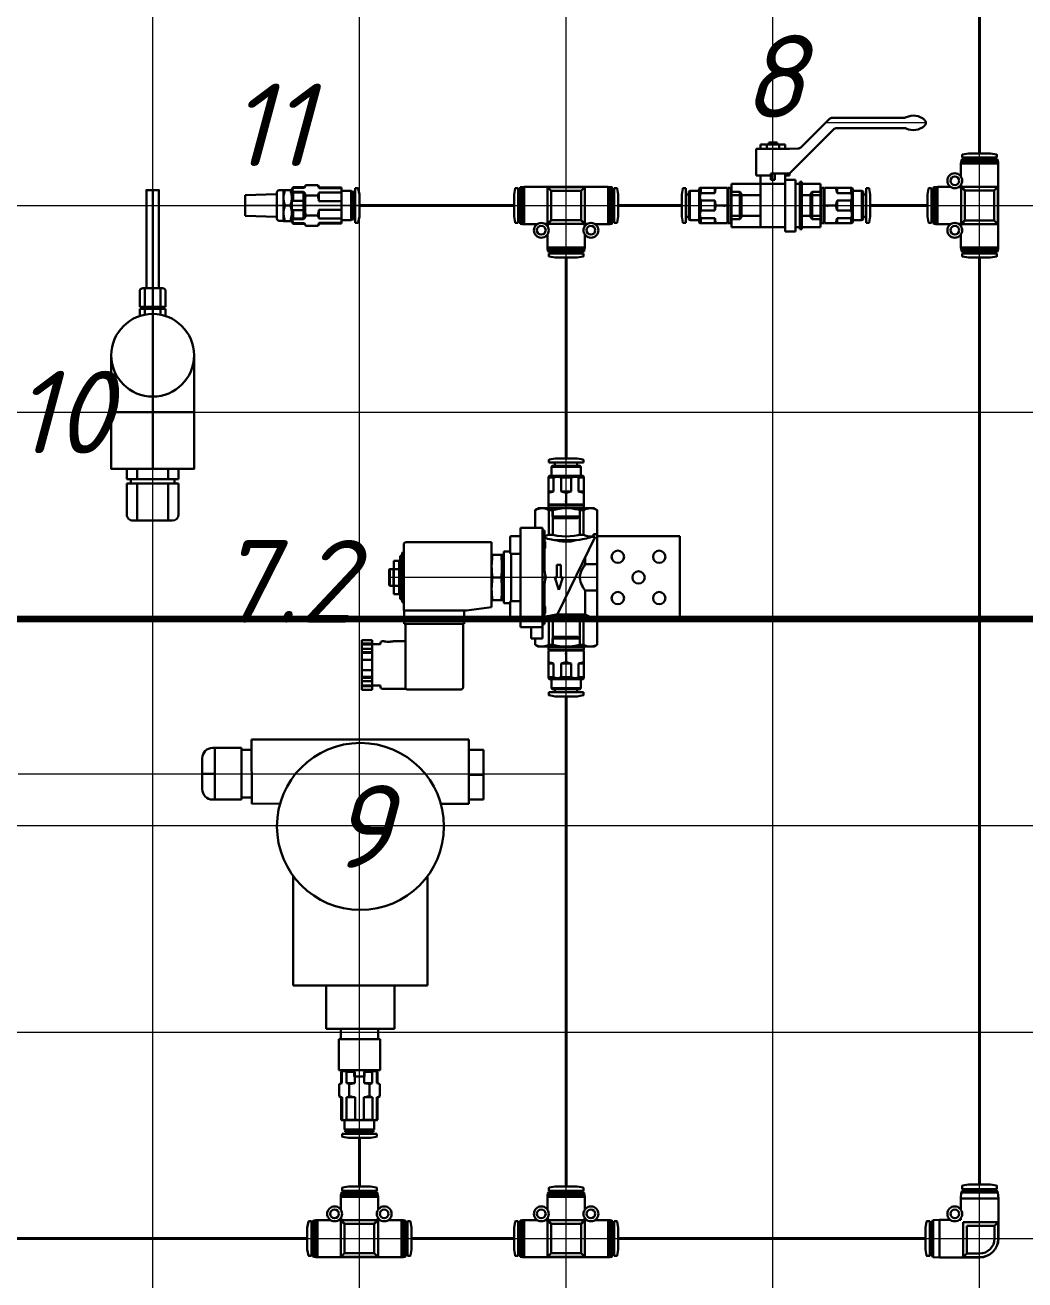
# Model space of a CAD drawing. Header units: millimetres. Extents: x 0 to 53000, y -591 to 24400.
# Drawn here: x 6938 to 7422, y 4380 to 4987 of the extents above; entities that cross this region are included whole.
import ezdxf
from ezdxf.enums import TextEntityAlignment as Align

# ---------------------------------------------------------------- set-up
doc = ezdxf.new("R2010")
doc.units = ezdxf.units.MM
doc.layers.add('Осевая', color=10, linetype='Continuous', lineweight=100, transparency=0.4)
doc.layers.add('Сетка', color=9, linetype='Continuous', lineweight=20, transparency=0.3)
doc.layers.add('Основная', color=7, linetype='Continuous', lineweight=30)
doc.layers.add('Трубка', color=5, linetype='Continuous', lineweight=40)
doc.layers.add('Привязки', color=2, linetype='Continuous', lineweight=0, plot=False, transparency=0.8)
doc.styles.add('текст', font='isocpeui.ttf')

# ---------------------------------------------------------------- blocks, each defined once
blk = doc.blocks.new('*U350')
at = {"layer": 'Сетка'}
blk.add_line((0, -1000), (0, 500), dxfattribs=at)
blk = doc.blocks.new('*U351')
at = {"layer": 'Сетка', "color": 0, "linetype": 'ByBlock', "lineweight": -2, "transparency": 16777216}
for p in [(1000, 0), (1100, 0), (1200, 0), (1300, 0), (1400, 0)]:
    blk.add_blockref('*U350', p, dxfattribs=at)
blk = doc.blocks.new('*U352')
at = {"layer": 'Сетка'}
blk.add_line((-800, 0), (700, 0), dxfattribs=at)
blk = doc.blocks.new('*U353')
at = {"layer": 'Сетка', "color": 0, "linetype": 'ByBlock', "lineweight": -2, "transparency": 16777216}
for p in [(0, 1000), (0, 900), (0, 800), (0, 700), (0, 600), (0, 500)]:
    blk.add_blockref('*U352', p, dxfattribs=at)
blk = doc.blocks.new('Соединение Т-образное 10')
at = {"layer": 'Основная'}
for p, q in [((-8.4, 24.49), (-8.4, 23.2)), ((-5.3, 25.2), (-8.23, 24.68)), ((-5.3, 25.2), (5.3, 25.2)), ((8.23, 24.68), (5.3, 25.2)), ((8.4, 23.2), (8.4, 24.49)), ((-8.95, 21.3), (-9, 20.3)), ((-9, 20.3), (-9, 13.99)), ((-9, 20.3), (9, 20.3)), ((-8.95, 21.3), (8.95, 21.3)), ((-8.66, 22.3), (-8.8, 22.16)), ((-8.8, 22.16), (-8.8, 21.8)), ((-8.8, 22.16), (8.8, 22.16)), ((-8.8, 21.8), (-8.7, 21.7)), ((-8.8, 21.8), (8.8, 21.8)), ((-8.7, 21.7), (-8.8, 21.6)), ((-8.8, 21.6), (-8.8, 21.3)), ((-8.8, 21.6), (8.8, 21.6)), ((-8.7, 21.7), (8.7, 21.7)), ((-8.66, 22.3), (8.66, 22.3)), ((-8.4, 23.2), (8.4, 23.2)), ((-5.7, 22.82), (-5.7, 22.3)), ((5.7, 22.3), (5.7, 22.82)), ((8.8, 22.16), (8.66, 22.3)), ((8.7, 21.7), (8.8, 21.8)), ((8.8, 21.6), (8.7, 21.7)), ((8.8, 21.8), (8.8, 22.16)), ((8.8, 21.3), (8.8, 21.6)), ((9, 20.3), (8.95, 21.3)), ((9, 13.99), (9, 20.3)), ((-9, 13.99), (-9, 13.99)), ((9, 13.99), (9, 13.99)), ((-24.68, 8.23), (-25.2, 5.3)), ((-23.2, 8.4), (-24.49, 8.4)), ((-23.2, 8.4), (-23.2, -8.4)), ((-22.16, 8.8), (-22.3, 8.66)), ((-22.3, 8.66), (-22.3, -8.66)), ((-21.8, 8.8), (-22.16, 8.8)), ((-22.16, 8.8), (-22.16, -8.8)), ((-21.7, 8.7), (-21.8, 8.8)), ((-21.8, 8.8), (-21.8, -8.8)), ((-21.6, 8.8), (-21.7, 8.7)), ((-21.7, 8.7), (-21.7, -8.7)), ((-21.3, 8.8), (-21.6, 8.8)), ((-21.6, 8.8), (-21.6, -8.8)), ((-20.3, 9), (-21.3, 8.95)), ((-21.3, 8.95), (-21.3, -8.95)), ((-13.99, 9), (-20.3, 9)), ((-20.3, 9), (-20.3, -9)), ((-10.24, 8.86), (-9, 8.86)), ((-9, 8.86), (-7.2, 7.03)), ((-9, 8.86), (-9, -8.86)), ((-8.86, 10.24), (-8.86, 8.9)), ((-8.86, 8.9), (-7.03, 7.1)), ((-8.86, 8.9), (8.86, 8.9)), ((-7.2, 7.03), (-7.03, 7.03)), ((-7.2, 7.03), (-7.2, -7.03)), ((-7.03, 7.1), (-7.03, 7.03)), ((-7.03, 7.1), (7.03, 7.1)), ((7.03, 7.1), (8.86, 8.9)), ((7.03, 7.03), (7.03, 7.1)), ((7.03, 7.03), (7.2, 7.03)), ((7.2, 7.03), (9, 8.86)), ((7.2, 7.03), (7.2, -7.03)), ((8.86, 8.9), (8.86, 10.24)), ((9, 8.86), (10.24, 8.86)), ((9, 8.86), (9, -8.86)), ((13.99, 9), (13.99, 9)), ((20.3, 9), (13.99, 9)), ((21.3, 8.95), (20.3, 9)), ((20.3, 9), (20.3, -9)), ((21.3, 8.95), (21.3, -8.95)), ((21.6, 8.8), (21.3, 8.8)), ((21.7, 8.7), (21.6, 8.8)), ((21.6, 8.8), (21.6, -8.8)), ((21.8, 8.8), (21.7, 8.7)), ((21.7, 8.7), (21.7, -8.7)), ((22.16, 8.8), (21.8, 8.8)), ((21.8, 8.8), (21.8, -8.8)), ((22.3, 8.66), (22.16, 8.8)), ((22.16, 8.8), (22.16, -8.8)), ((22.3, 8.66), (22.3, -8.66)), ((24.49, 8.4), (23.2, 8.4)), ((23.2, 8.4), (23.2, -8.4)), ((25.2, 5.3), (24.68, 8.23)), ((-25.2, 5.3), (-25.2, -5.3)), ((-22.3, 5.7), (-22.82, 5.7)), ((22.82, 5.7), (22.3, 5.7)), ((25.2, 5.3), (25.2, -5.3)), ((-25.2, -5.3), (-24.68, -8.23)), ((-22.82, -5.7), (-22.3, -5.7)), ((22.3, -5.7), (22.82, -5.7)), ((24.68, -8.23), (25.2, -5.3)), ((-24.49, -8.4), (-23.2, -8.4)), ((-22.3, -8.66), (-22.16, -8.8)), ((-22.16, -8.8), (-21.8, -8.8)), ((-21.8, -8.8), (-21.7, -8.7)), ((-21.7, -8.7), (-21.6, -8.8)), ((-21.6, -8.8), (-21.3, -8.8)), ((-21.3, -8.95), (-20.3, -9)), ((-20.3, -9), (20.3, -9)), ((-7.2, -7.03), (-9, -8.86)), ((9, -8.86), (-9, -8.86)), ((7.2, -7.03), (-7.2, -7.03)), ((9, -8.86), (7.2, -7.03)), ((20.3, -9), (21.3, -8.95)), ((21.3, -8.8), (21.6, -8.8)), ((21.6, -8.8), (21.7, -8.7)), ((21.7, -8.7), (21.8, -8.8)), ((21.8, -8.8), (22.16, -8.8)), ((22.16, -8.8), (22.3, -8.66)), ((23.2, -8.4), (24.49, -8.4))]:
    blk.add_line(p, q, dxfattribs=at)
for centre, radius in [((-12, 12), 3.6), ((-12, 12), 2.1), ((12, 12), 3.6), ((12, 12), 2.1)]:
    blk.add_circle(centre, radius, dxfattribs=at)
for centre, radius, start, end in [((-8.2, 24.49), 0.2, 100, 180), ((8.2, 24.49), 0.2, 360, 80), ((-6.07, 22.82), 0.375, 360, 90), ((6.07, 22.82), 0.375, 90, 180), ((-24.49, 8.2), 0.2, 90, 170), ((-22.82, 6.07), 0.375, 180, 270), ((22.82, 6.07), 0.375, 270, 0), ((24.49, 8.2), 0.2, 10, 90), ((-22.82, -6.07), 0.375, 90, 180), ((22.82, -6.07), 0.375, 360, 90), ((-24.49, -8.2), 0.2, 190, 270), ((24.49, -8.2), 0.2, 270, 350)]:
    blk.add_arc(centre, radius, start, end, dxfattribs=at)
at = {"layer": 'Основная', "style": 'текст'}
blk.add_attdef('№', text='', height=40, dxfattribs=at).set_placement((0, -33), align=Align.MIDDLE_CENTER)
blk = doc.blocks.new('Шаровый кран')
at = {"layer": 'Основная'}
for p, q in [((8, 15.5), (29.41, 36.91)), ((13.54, 28.12), (27.34, 41.91)), ((63.64, 42.5), (28.76, 42.5)), ((30.83, 37.5), (63.64, 37.5)), ((-2, 29.5), (-2, 30.5)), ((-2, 30.5), (2, 30.5)), ((2, 30.5), (2, 29.5)), ((-8, 14.5), (-8, 27.5)), ((-8, 27.5), (8, 27.5)), ((-6, 27.5), (-6, 29.5)), ((-6, 29.5), (6, 29.5)), ((0, 27.5), (-6, 27.5)), ((-3, 29.5), (-3, 27.5)), ((2, 29.5), (-2, 29.5)), ((6, 27.5), (0, 27.5)), ((3, 29.5), (3, 27.5)), ((6, 29.5), (6, 27.5)), ((8, 27.5), (12.14, 27.53)), ((-8, 14.5), (-1, 14.5)), ((-6, 14.5), (-8, 14.5)), ((-6, 10.5), (-6, 14.5)), ((-1, 15.5), (-1, 12.5)), ((1, 15.5), (-1, 15.5)), ((-1, 12.5), (1, 12.5)), ((1, 15.5), (8, 15.5)), ((1, 12.5), (1, 15.5)), ((6, 10.5), (6, 15.5)), ((6, 14.5), (8, 14.5)), ((6, 10.5), (6, 12.5)), ((6, 12.5), (11, 12.5)), ((8, 14.5), (8, 15.5)), ((11, 12.5), (11, -12.5)), ((-6, 10.5), (-20, 10.5)), ((-20, 10.5), (-20, -10.5)), ((-6, -10.5), (-6, 10.5)), ((6, 10.5), (-6, 10.5)), ((6, -10.5), (6, 10.5)), ((11, 10.5), (13, 10.5)), ((14, 11.5), (13, 11.5)), ((13, 11.5), (13, 10.5)), ((13, 10.5), (13, -10.5)), ((14, -11.5), (14, 11.5)), ((14, 10.5), (23, 10.5)), ((23, 10.5), (23, -10.5)), ((-20, 5), (-6, 5)), ((14, 5), (23, 5)), ((-20, -5), (-6, -5)), ((14, -5), (23, -5)), ((-20, -10.5), (-6, -10.5)), ((-6, -10.5), (6, -10.5)), ((6, -12.5), (6, -10.5)), ((11, -10.5), (13, -10.5)), ((13, -10.5), (13, -11.5)), ((13, -11.5), (14, -11.5)), ((23, -10.5), (14, -10.5)), ((11, -12.5), (6, -12.5))]:
    blk.add_line(p, q, dxfattribs=at)
for centre, radius, start, end in [((63.64, 44.5), 2, 270, 295.84193), ((68, 35.5), 8, 48.59038, 115.84193), ((28.76, 40.5), 2, 90, 135), ((30.83, 35.5), 2, 90, 135), ((63.64, 35.5), 2, 64.15807, 90), ((68, 44.5), 8, 244.15807, 311.40962), ((71.97, 40), 2, 311.40962, 48.59038), ((12.13, 29.53), 2, 270.4101, 315)]:
    blk.add_arc(centre, radius, start, end, dxfattribs=at)
at = {"layer": 'Привязки'}
for p, q in [((73.97, 40), (25.43, 40)), ((0, -10.5), (0, 30.5)), ((-20, 0), (23, 0))]:
    blk.add_line(p, q, dxfattribs=at)
blk = doc.blocks.new('Штуцер цанговый G14-10')
at = {"layer": 'Основная'}
for p, q in [((-8, 0), (-8, -0.3)), ((8, 0), (-8, 0)), ((-5.72, 4.8), (-6.58, 3.94)), ((-6.58, 3.94), (-6.58, 0)), ((6.58, 3.94), (-6.58, 3.94)), ((5.72, 4.8), (-5.72, 4.8)), ((6.58, 3.94), (5.72, 4.8)), ((6.58, 0), (6.58, 3.94)), ((8, -0.3), (8, 0)), ((-8.5, -0.3), (-8.5, -1.6)), ((8.5, -0.3), (-8.5, -0.3)), ((8.5, -1.6), (-8.5, -1.6)), ((-8.5, -1.9), (-8.5, -15.27)), ((-8.5, -1.9), (8.5, -1.9)), ((-8, -1.6), (-8, -1.9)), ((0, -7.49), (0, -1.9)), ((8, -1.9), (8, -1.6)), ((8.5, -1.6), (8.5, -0.3)), ((8.5, -15.27), (8.5, -1.9)), ((-6.05, -8.1), (-8.5, -8.1)), ((-6.05, -14.83), (-6.05, -8.1)), ((-2.45, -8.1), (-2.45, -14.83)), ((2.45, -8.1), (-2.45, -8.1)), ((2.45, -14.83), (2.45, -8.1)), ((8.5, -8.1), (6.05, -8.1)), ((6.05, -8.1), (6.05, -14.83)), ((-6.05, -14.83), (-8.5, -14.83)), ((-8.5, -15.27), (-8.25, -15.7)), ((8.25, -15.7), (-8.25, -15.7)), ((-7.15, -15.7), (-7.15, -20.1)), ((2.45, -14.83), (-2.45, -14.83)), ((8.5, -14.83), (6.05, -14.83)), ((7.15, -20.1), (7.15, -15.7)), ((8.25, -15.7), (8.5, -15.27)), ((-8.4, -22.1), (-8.4, -23.39)), ((8.4, -22.1), (-8.4, -22.1)), ((-8.23, -23.58), (-5.3, -24.1)), ((7.15, -20.1), (-7.15, -20.1)), ((-6.95, -20.1), (-6.95, -20.4)), ((-6.95, -20.4), (-6.75, -20.6)), ((6.95, -20.4), (-6.95, -20.4)), ((6.75, -20.6), (-6.75, -20.6)), ((-5.4, -20.6), (-5.4, -21.8)), ((5.3, -24.1), (-5.3, -24.1)), ((5.3, -24.1), (8.23, -23.58)), ((5.4, -21.8), (5.4, -20.6)), ((6.75, -20.6), (6.95, -20.4)), ((6.95, -20.4), (6.95, -20.1)), ((8.4, -23.39), (8.4, -22.1))]:
    blk.add_line(p, q, dxfattribs=at)
for points in [[(-6.05, -8.1), (-6.67, -7.99), (-7.28, -7.84), (-7.89, -7.68), (-8.5, -7.49)], [(0, -7.49), (-0.07, -7.51), (-0.66, -7.69), (-1.25, -7.85), (-1.85, -7.99), (-2.45, -8.1)], [(2.45, -8.1), (1.83, -7.99), (1.22, -7.84), (0.61, -7.68), (0, -7.49)], [(8.5, -7.49), (8.43, -7.51), (7.84, -7.69), (7.25, -7.85), (6.65, -7.99), (6.05, -8.1)], [(-2.45, -14.83), (-2.81, -14.99), (-3.18, -15.11), (-3.57, -15.2), (-3.96, -15.26), (-4.34, -15.27), (-4.73, -15.24), (-5.12, -15.16), (-5.51, -15.05), (-5.78, -14.95), (-6.05, -14.83)], [(6.05, -14.83), (5.69, -14.99), (5.32, -15.11), (4.93, -15.2), (4.54, -15.26), (4.16, -15.27), (3.77, -15.24), (3.38, -15.16), (2.99, -15.05), (2.72, -14.95), (2.45, -14.83)]]:
    blk.add_lwpolyline(points, dxfattribs=at)
for centre, radius, start, end in [((-8.2, -23.39), 0.2, 180, 260), ((-5.7, -21.8), 0.3, 270, 360), ((5.7, -21.8), 0.3, 180, 270), ((8.2, -23.39), 0.2, 280, 360)]:
    blk.add_arc(centre, radius, start, end, dxfattribs=at)
for p in [(0, 0), (0, 0), (0, 0), (0, -3.4), (0, -24.1)]:
    blk.add_point(p, dxfattribs=at)
blk = doc.blocks.new('Шаровый кран с цангами')
at = {"layer": 'Основная'}
blk.add_blockref('Шаровый кран', (0, 0), dxfattribs=at)
for p, rotation in [((-20, 0), 270), ((23, 0), 89.99999999999999)]:
    blk.add_blockref('Штуцер цанговый G14-10', p, dxfattribs=dict(at, rotation=rotation))
at = {"style": 'текст'}
blk.add_attdef('№', text='', height=40, dxfattribs=at).set_placement((0, 30.5), align=Align.BOTTOM_CENTER)
blk = doc.blocks.new('Штуцер цанговый 14-10-В')
at = {"layer": 'Основная'}
for p, q in [((-8.09, 0), (-8.8, -0.71)), ((8.09, 0), (-8.09, 0)), ((8.8, -0.71), (8.09, 0)), ((-8.8, -0.71), (-8.8, -6.19)), ((-8.5, -0.71), (-8.8, -0.71)), ((-8.5, -6.19), (-8.5, -0.71)), ((-2.28, -0.71), (-6.22, -0.71)), ((-6.22, -0.71), (-6.22, -6.19)), ((-2.28, -6.19), (-2.28, -0.71)), ((6.22, -0.71), (2.28, -0.71)), ((2.28, -0.71), (2.28, -6.19)), ((6.22, -6.19), (6.22, -0.71)), ((8.8, -0.71), (8.5, -0.71)), ((8.5, -0.71), (8.5, -6.19)), ((8.8, -6.19), (8.8, -0.71)), ((-8.8, -6.19), (-9.81, -6.78)), ((-9.81, -12.53), (-9.81, -6.78)), ((-8.5, -6.19), (-8.8, -6.19)), ((-2.28, -6.19), (-6.22, -6.19)), ((-4.91, -12.53), (-4.91, -6.78)), ((6.22, -6.19), (2.28, -6.19)), ((4.91, -12.53), (4.91, -6.78)), ((8.8, -6.19), (8.5, -6.19)), ((9.81, -6.78), (8.8, -6.19)), ((9.81, -12.53), (9.81, -6.78)), ((-9.81, -12.53), (-9, -13)), ((-8.4, -13), (-9, -13)), ((-8.75, -13), (-8.75, -23.96)), ((-8.4, -23.96), (-8.4, -13)), ((-6.32, -13), (-6.32, -23.96)), ((-2.08, -13), (-6.32, -13)), ((-2.08, -23.96), (-2.08, -13)), ((2.08, -13), (2.08, -23.96)), ((6.32, -13), (2.08, -13)), ((6.32, -23.96), (6.32, -13)), ((9, -13), (8.4, -13)), ((8.4, -13), (8.4, -23.96)), ((8.75, -23.96), (8.75, -13)), ((9, -13), (9.81, -12.53)), ((-8.4, -23.96), (-8.75, -23.96)), ((-8.75, -23.96), (-8.5, -24.1)), ((8.5, -24.1), (-8.5, -24.1)), ((-7.15, -24.1), (-7.15, -28.65)), ((-2.08, -23.96), (-6.32, -23.96)), ((6.32, -23.96), (2.08, -23.96)), ((7.15, -28.65), (7.15, -24.1)), ((8.75, -23.96), (8.4, -23.96)), ((8.5, -24.1), (8.75, -23.96)), ((-7.15, -28.65), (-7, -28.8)), ((7.15, -28.65), (-7.15, -28.65)), ((7, -28.8), (-7, -28.8)), ((-6.85, -28.8), (-6.85, -29.15)), ((-6.85, -29.15), (-6.7, -29.3)), ((6.85, -29.15), (-6.85, -29.15)), ((-6.7, -29.3), (-6.85, -29.45)), ((-6.85, -29.45), (-6.85, -29.8)), ((6.85, -29.45), (-6.85, -29.45)), ((6.85, -29.8), (-6.85, -29.8)), ((6.7, -29.3), (-6.7, -29.3)), ((-5.7, -29.8), (-5.7, -30.35)), ((5.7, -30.35), (5.7, -29.8)), ((6.7, -29.3), (6.85, -29.15)), ((6.85, -29.45), (6.7, -29.3)), ((6.85, -29.15), (6.85, -28.8)), ((6.85, -29.8), (6.85, -29.45)), ((7, -28.8), (7.15, -28.65)), ((-8.4, -30.7), (-8.4, -31.99)), ((8.4, -30.7), (-8.4, -30.7)), ((-8.23, -32.18), (-5.3, -32.7)), ((5.3, -32.7), (-5.3, -32.7)), ((5.3, -32.7), (8.23, -32.18)), ((8.4, -31.99), (8.4, -30.7))]:
    blk.add_line(p, q, dxfattribs=at)
for points in [[(-8.5, -0.71), (-8.19, -0.57), (-7.87, -0.47), (-7.54, -0.41), (-7.21, -0.41), (-6.96, -0.44), (-6.71, -0.51), (-6.47, -0.59), (-6.22, -0.71)], [(6.22, -0.71), (6.54, -0.57), (6.86, -0.47), (7.19, -0.41), (7.51, -0.41), (7.76, -0.44), (8.01, -0.51), (8.26, -0.59), (8.5, -0.71)], [(-9.81, -6.78), (-9.36, -6.53), (-8.93, -6.34), (-8.5, -6.19)], [(-6.22, -6.19), (-5.89, -6.3), (-5.56, -6.44), (-5.23, -6.6), (-4.91, -6.78)], [(-4.91, -6.78), (-4.06, -6.55), (-3.2, -6.35), (-2.28, -6.19)], [(2.28, -6.19), (2.56, -6.24), (3.15, -6.34), (3.74, -6.47), (4.33, -6.62), (4.91, -6.78)], [(4.91, -6.78), (5.37, -6.53), (5.79, -6.34), (6.22, -6.19)], [(8.5, -6.19), (8.83, -6.3), (9.16, -6.44), (9.49, -6.6), (9.81, -6.78)], [(-8.84, -13), (-9.09, -12.9), (-9.33, -12.79), (-9.81, -12.53)], [(-4.91, -12.53), (-5.01, -12.59), (-5.44, -12.81), (-5.88, -13)], [(-2.96, -13), (-3.45, -12.9), (-3.94, -12.79), (-4.91, -12.53)], [(4.91, -12.53), (3.96, -12.78), (3.46, -12.9), (2.96, -13)], [(5.88, -13), (5.64, -12.9), (5.39, -12.79), (4.91, -12.53)], [(9.81, -12.53), (9.71, -12.59), (9.28, -12.81), (8.84, -13)], [(-8.4, -23.96), (-8.14, -24.02), (-7.88, -24.06), (-7.62, -24.09), (-7.36, -24.1)], [(-7.36, -24.1), (-7.19, -24.1), (-6.75, -24.05), (-6.32, -23.96)], [(-2.08, -23.96), (-1.56, -24.02), (-1.04, -24.06), (-0.52, -24.09), (0, -24.1)], [(0, -24.1), (0.66, -24.09), (1.32, -24.04), (2.08, -23.96)], [(6.32, -23.96), (6.58, -24.02), (6.84, -24.06), (7.1, -24.09), (7.36, -24.1)], [(7.36, -24.1), (7.54, -24.1), (7.97, -24.05), (8.4, -23.96)]]:
    blk.add_lwpolyline(points, dxfattribs=at)
for centre, radius, start, end in [((-6.05, -30.35), 0.35, 270, 0), ((6.05, -30.35), 0.35, 180, 270), ((-8.2, -31.99), 0.2, 180, 260), ((8.2, -31.99), 0.2, 280, 0)]:
    blk.add_arc(centre, radius, start, end, dxfattribs=at)
blk.add_point((0, 0), dxfattribs=at)
blk = doc.blocks.new('Глушитель G14')
at = {"layer": 'Основная'}
for p, q in [((-5, 29), (-5.48, 13.8)), ((-5, 29), (5, 29)), ((5.48, 13.8), (5, 29)), ((-7.35, 12.6), (-7.35, 10.5)), ((-6.15, 13.8), (6.15, 13.8)), ((7.35, 10.5), (7.35, 12.6)), ((-7.5, 10.5), (7.5, 10.5)), ((-7.5, 6.5), (-7.5, 10.5)), ((-7.5, 6.5), (7.5, 6.5)), ((-6.58, 6.5), (-6.58, 0.86)), ((0, 9.83), (0, 7.17)), ((6.58, 0.86), (6.58, 6.5)), ((7.5, 10.5), (7.5, 6.5)), ((-6.58, 0.86), (-5.72, 0)), ((-6.58, 0.86), (6.58, 0.86)), ((-5.72, 0), (5.72, 0)), ((5.72, 0), (6.58, 0.86))]:
    blk.add_line(p, q, dxfattribs=at)
for points in [[(-3.75, 10.5), (-4.02, 10.5), (-4.45, 10.47), (-4.89, 10.43), (-5.48, 10.35), (-6.06, 10.23), (-6.63, 10.09), (-7.07, 9.97), (-7.5, 9.83)], [(-7.5, 7.17), (-7.05, 7.03), (-6.59, 6.9), (-5.89, 6.73), (-5.19, 6.61), (-4.71, 6.55), (-4.23, 6.51), (-3.75, 6.5)], [(0, 9.83), (-0.45, 9.97), (-0.91, 10.1), (-1.37, 10.22), (-1.84, 10.32), (-2.31, 10.39), (-2.79, 10.45), (-3.27, 10.49), (-3.75, 10.5)], [(-3.75, 6.5), (-3.48, 6.5), (-2.83, 6.54), (-2.17, 6.63), (-1.74, 6.7), (-1.3, 6.8), (-0.65, 6.97), (0, 7.17)], [(3.75, 10.5), (3.48, 10.5), (2.83, 10.46), (2.17, 10.37), (1.74, 10.3), (1.3, 10.2), (0.65, 10.03), (0, 9.83)], [(0, 7.17), (0.45, 7.03), (0.91, 6.9), (1.37, 6.78), (1.84, 6.68), (2.31, 6.61), (2.79, 6.55), (3.27, 6.51), (3.75, 6.5)], [(7.5, 9.83), (7.05, 9.97), (6.59, 10.1), (5.89, 10.27), (5.19, 10.39), (4.71, 10.45), (4.23, 10.49), (3.75, 10.5)], [(3.75, 6.5), (4.02, 6.5), (4.6, 6.54), (5.18, 6.6), (5.76, 6.7), (6.2, 6.8), (6.63, 6.91), (7.07, 7.03), (7.5, 7.17)]]:
    blk.add_lwpolyline(points, dxfattribs=at)
for centre, start, end in [((-6.15, 12.6), 90, 180), ((6.15, 12.6), 360, 90)]:
    blk.add_arc(centre, 1.2, start, end, dxfattribs=at)
blk.add_point((0, 6.5), dxfattribs=at)
blk.add_point((0, 6.5), dxfattribs=at)
at = {"layer": 'Основная', "style": 'текст'}
blk.add_attdef('№', text='', height=40, dxfattribs=at).set_placement((39, 17), align=Align.MIDDLE_CENTER)
blk = doc.blocks.new('Сальник')
at = {"layer": 'Основная'}
for p, q in [((-12.5, 0), (-12.5, -5)), ((-12.5, 0), (12.5, 0)), ((-7.5, 0), (-7.5, -5)), ((7.5, -5), (7.5, 0)), ((12.5, -5), (12.5, 0)), ((12.5, -5), (-12.5, -5)), ((-10.5, -5), (-10.5, -7)), ((10.5, -7), (10.5, -5)), ((12.5, -7), (-12.5, -7)), ((-12.5, -7), (-12.5, -22)), ((-7.5, -7), (-7.5, -25)), ((7.5, -25), (7.5, -7)), ((12.5, -22), (12.5, -7)), ((-9.5, -25), (9.5, -25))]:
    blk.add_line(p, q, dxfattribs=at)
for centre, start, end in [((-9.5, -22), 180, 270), ((9.5, -22), 270, 0)]:
    blk.add_arc(centre, 3, start, end, dxfattribs=at)
blk = doc.blocks.new('Термосопротивление Owen')
at = {"layer": 'Основная'}
for p, q in [((0, -160), (0, -25)), ((-20, -52.5), (20, -52.5)), ((-6.25, -102.5), (-6.25, -99)), ((-6.25, -102.5), (6.25, -102.5)), ((-5.25, -103.5), (-5.25, -102.5)), ((-3.75, -102.5), (-3.75, -99.65)), ((3.75, -99.65), (3.75, -102.5)), ((5.25, -102.5), (5.25, -103.5)), ((6.25, -99), (6.25, -102.5)), ((-6.25, -103.5), (6.25, -103.5)), ((-6.25, -111), (-6.25, -103.5)), ((-3.75, -112.5), (-3.75, -103.5)), ((3.75, -103.5), (3.75, -112.5)), ((6.25, -103.5), (6.25, -111)), ((4.75, -112.5), (-4.75, -112.5))]:
    blk.add_line(p, q, dxfattribs=at)
blk.add_lwpolyline([(-20, -80), (-20, -25), (20, -25), (20, -80)], dxfattribs=at)
blk.add_lwpolyline([(3, -112.5), (3, -160), (-3, -160), (-3, -112.5)], close=True, dxfattribs=at)
blk.add_circle((0, -80), 20, dxfattribs=at)
for centre, start, end in [((-4.75, -111), 180, 270), ((4.75, -111), 270, 0)]:
    blk.add_arc(centre, 1.5, start, end, dxfattribs=at)
at = {"layer": 'Основная', "ltscale": 1000}
blk.add_point((-6.25, -99), dxfattribs=at)
blk.add_point((-6.25, -99), dxfattribs=at)
at = {"layer": 'Основная', "rotation": 180}
blk.add_blockref('Сальник', (0, -25), dxfattribs=at)
at = {"layer": 'Основная', "style": 'текст'}
blk.add_attdef('№', text='', height=40, dxfattribs=at).set_placement((20, -52.5), align=Align.MIDDLE_LEFT)
blk = doc.blocks.new('ПД200')
at = {"layer": 'Основная'}
for p, q in [((-70, 159), (-71, 159)), ((-57, 159), (-70, 159)), ((-70, 159), (-70, 134)), ((-57, 158), (-57, 159)), ((-52.19, 158), (-57, 158)), ((-57, 158), (-57, 135)), ((-52, 132), (-52.22, 163)), ((-52.22, 163), (53, 163)), ((53, 163), (53, 132)), ((60, 158), (53, 158)), ((60, 134), (60, 158)), ((-76, 154), (-76, 139)), ((-70, 146.5), (-76, 146.5)), ((60, 146), (53, 146)), ((-71, 134), (-70, 134)), ((-70, 134), (-57, 134)), ((-57, 135), (-52.02, 135.04)), ((-57, 135), (-57, 134)), ((53, 134), (53, 134)), ((53, 134), (60, 134)), ((-52, 132), (-38.35, 132.1)), ((53, 132), (39.37, 132)), ((-32, 44), (-32, 97)), ((33, 44), (33, 97)), ((-32, 44), (33, 44)), ((-16, 23), (-16, 44)), ((17, 23), (17, 44)), ((-9, 23), (-16, 23)), ((-9, 18), (-9, 23)), ((-9, 23), (9, 23)), ((9, 18), (9, 23)), ((9, 23), (17, 23)), ((-10, 3), (-10, 18)), ((-10, 18), (10, 18)), ((10, 18), (10, 3)), ((10, 3), (-10, 3)), ((-2.5, 0), (-2.5, 3)), ((-2.5, 3), (2.5, 3)), ((2.5, 0), (-2.5, 0)), ((2.5, 3), (2.5, 0))]:
    blk.add_line(p, q, dxfattribs=at)
blk.add_circle((0.5, 121), 40.4, dxfattribs=at)
for centre, start, end in [((-71, 154), 90, 180), ((-71, 139), 180, 270)]:
    blk.add_arc(centre, 5, start, end, dxfattribs=at)
at = {"layer": 'Основная', "style": 'текст'}
blk.add_attdef('№', text='', height=40, dxfattribs=at).set_placement((0.5, 121), align=Align.MIDDLE_CENTER)
blk = doc.blocks.new('Клапан')
at = {"layer": 'Основная'}
for p, q in [((-3.13, 99.62), (-3.13, 94.62)), ((-3.13, 94.62), (-3.13, 99.62)), ((-3.13, 99.62), (20.87, 99.62)), ((-1.47, 94.62), (-1.47, 99.62)), ((-1.04, 94.62), (-1.04, 99.62)), ((1.03, 94.62), (1.03, 99.62)), ((2.68, 99.62), (2.68, 94.62)), ((3.06, 94.62), (3.06, 99.62)), ((6.37, 94.62), (6.37, 99.62)), ((11.37, 94.62), (11.37, 99.62)), ((14.68, 99.62), (14.68, 94.62)), ((15.06, 94.62), (15.06, 99.62)), ((16.72, 94.62), (16.72, 99.62)), ((18.78, 94.62), (18.78, 99.62)), ((19.22, 94.62), (19.22, 99.62)), ((20.87, 94.62), (20.87, 99.62)), ((20.87, 99.62), (20.87, 94.62)), ((-3.13, 94.62), (20.87, 94.62)), ((-1.13, 94.62), (-1.13, 90.62)), ((18.87, 90.62), (18.87, 94.62)), ((-37.28, 86.27), (-37.48, 86.07)), ((-37.48, 86.07), (-37.48, 84.27)), ((-29.48, 86.07), (-37.48, 86.07)), ((-29.68, 86.27), (-37.28, 86.27)), ((-29.48, 86.07), (-29.68, 86.27)), ((-29.48, 84.27), (-29.48, 86.07)), ((-2.63, 89.62), (-2.63, 89.06)), ((-1.13, 90.62), (-1.63, 90.62)), ((18.87, 90.62), (19.37, 90.62)), ((20.37, 78.52), (20.37, 89.62)), ((-49.48, 79.27), (-17.48, 79.27)), ((-45.48, 79.87), (-45.48, 79.27)), ((-21.48, 79.27), (-45.48, 79.27)), ((-21.68, 80.07), (-45.28, 80.07)), ((-22.98, 81.07), (-43.98, 81.07)), ((-43.98, 81.07), (-43.98, 80.07)), ((-43.58, 79.27), (-43.58, 79.17)), ((-41.88, 81.52), (-25.08, 81.52)), ((-41.88, 81.52), (-41.88, 81.07)), ((-41.56, 84.07), (-25.39, 84.07)), ((-41.56, 84.07), (-41.56, 81.52)), ((-37.48, 84.27), (-37.68, 84.07)), ((-37.52, 84.07), (-37.52, 81.52)), ((-29.48, 84.27), (-37.48, 84.27)), ((-29.28, 84.07), (-29.48, 84.27)), ((-29.44, 84.07), (-29.44, 81.52)), ((-25.39, 84.07), (-25.39, 81.52)), ((-25.08, 81.07), (-25.08, 81.52)), ((-23.38, 79.17), (-23.38, 79.27)), ((-22.98, 80.07), (-22.98, 81.07)), ((-21.48, 79.27), (-21.48, 79.87)), ((-17.48, 48.97), (-17.48, 79.27)), ((-12.48, 79.07), (-17.48, 79.07)), ((-12.48, 79.07), (-10.98, 79.07)), ((-12.48, 79.07), (-12.48, 50.07)), ((-12.48, 50.07), (-12.48, 79.07)), ((-10.98, 79.07), (-10.98, 50.07)), ((-2.63, 84.08), (-2.63, 78.52)), ((-50.48, 78.27), (-50.48, 36.87)), ((-10.98, 78.52), (20.37, 78.52)), ((20.72, 51.62), (20.72, 77.52)), ((-19.05, 36.87), (-17.48, 48.97)), ((-12.48, 50.07), (-17.48, 50.07)), ((-12.48, 50.07), (-10.98, 50.07)), ((19.72, 50.62), (-10.98, 50.62)), ((-19.05, 36.87), (-50.48, 36.87)), ((-44.48, 30.82), (-44.48, 36.77)), ((-22.48, 30.82), (-22.48, 36.77)), ((-20.98, 30.82), (-45.98, 30.82)), ((-45.98, 30.82), (-45.98, 27.82)), ((-22.48, 31.77), (-44.48, 31.77)), ((-33.48, 32.23), (-33.48, 36.32)), ((-20.98, 27.82), (-20.98, 30.82)), ((-53.46, 27.32), (-53.46, 22.82)), ((-45.46, 27.82), (-52.96, 27.82)), ((-21.99, 27.32), (-44.96, 27.32)), ((-44.96, 22.82), (-44.96, 27.32)), ((-21.99, 27.32), (-21.99, 22.82)), ((-13.99, 27.82), (-21.49, 27.82)), ((-13.49, 22.82), (-13.49, 27.32)), ((-57.48, 22.82), (-57.48, 12.22)), ((-57.48, 22.82), (-9.48, 22.82)), ((-9.48, 22.82), (-9.48, 12.22)), ((-66.11, 15.72), (-66.98, 14.22)), ((-66.98, 14.22), (-66.98, -12.78)), ((-57.48, 15.72), (-66.11, 15.72)), ((-66.11, 15.72), (-66.11, 15.68)), ((-57.48, 15.68), (-66.11, 15.68)), ((-57.48, 12.22), (-3.98, 12.22)), ((-56.16, 11.22), (-56.16, 12.22)), ((-33.48, 10.54), (-33.48, 12.22)), ((-10.8, 11.22), (-10.8, 12.22)), ((-3.98, 17.72), (-9.48, 17.72)), ((-3.98, 17.72), (-3.98, 12.22)), ((-0.84, 15.72), (-3.98, 15.72)), ((-3.98, 15.68), (-0.84, 15.68)), ((0.02, 14.22), (-0.84, 15.72)), ((-0.84, 15.72), (-0.84, 15.68)), ((0.02, 14.22), (0.02, -12.78)), ((-66.11, 9.15), (-54.13, 9.15)), ((-66.11, 9.15), (-66.11, 7.26)), ((-54.13, 7.26), (-66.11, 7.26)), ((-56.16, 11.22), (-38.11, 11.22)), ((-54.13, 9.15), (-54.13, 7.26)), ((-51.21, 11.22), (-50.81, 10.82)), ((-47.61, 10.82), (-50.81, 10.82)), ((-47.61, 10.82), (-47.3, 11.14)), ((-33.48, 6.29), (-27.42, 4.28)), ((-33.48, 5.28), (-33.48, 6.29)), ((-10.8, 11.22), (-28.86, 11.22)), ((-19.66, 11.14), (-19.34, 10.82)), ((-16.14, 10.82), (-19.34, 10.82)), ((-16.14, 10.82), (-15.74, 11.22)), ((-0.84, 9.15), (-12.83, 9.15)), ((-12.83, 9.15), (-12.83, 7.26)), ((-12.83, 7.26), (-0.84, 7.26)), ((-0.84, 9.15), (-0.84, 7.26)), ((-15.65, 4.93), (-53.07, -13.32)), ((-51.47, 5.59), (-51.47, -4.14)), ((-39.54, 3.28), (-39.54, 5.28)), ((-39.54, 5.28), (-33.48, 5.28)), ((-33.48, 3.28), (-39.54, 3.28)), ((-27.42, 4.28), (-33.48, 2.27)), ((-33.48, 2.27), (-33.48, 3.28)), ((-15.49, 5.59), (-15.65, 4.93)), ((-15.49, 5.59), (-15.49, -8.44)), ((-66.11, -5.81), (-54.13, -5.81)), ((-66.11, -5.81), (-66.11, -7.7)), ((-54.13, -5.81), (-54.13, -7.7)), ((-12.83, -5.81), (-12.83, -7.7)), ((-0.84, -5.81), (-12.83, -5.81)), ((-0.84, -5.81), (-0.84, -7.7)), ((-54.13, -7.7), (-66.11, -7.7)), ((-53.07, -11.67), (-53.52, -12.56)), ((-53.07, -13.32), (-53.07, -11.67)), ((-39.82, -8.44), (-43.06, -8.44)), ((-39.82, -8.44), (-39.82, -14.28)), ((-27.13, -8.44), (-27.13, -14.28)), ((-15.49, -8.44), (-27.13, -8.44)), ((-13.43, -12.56), (-15.49, -8.44)), ((-12.83, -7.7), (-0.84, -7.7)), ((-66.98, -12.78), (-66.11, -14.28)), ((-66.11, -14.24), (-66.11, -14.28)), ((-66.11, -14.24), (-54.36, -14.24)), ((-66.11, -14.28), (-0.84, -14.28)), ((-54.36, -12.56), (-54.36, -14.28)), ((-54.36, -12.56), (-53.52, -12.56)), ((-12.59, -12.56), (-13.43, -12.56)), ((-12.59, -12.56), (-12.59, -14.28)), ((-0.84, -14.24), (-12.59, -14.24)), ((-0.84, -14.28), (0.02, -12.78)), ((-0.84, -14.24), (-0.84, -14.28))]:
    blk.add_line(p, q, dxfattribs=at)
for points in [[(-2.35, 86.57), (-2.38, 87.39), (-2.46, 88.11), (-2.55, 88.68), (-2.59, 88.87), (-2.61, 89.01), (-2.63, 89.07), (-2.63, 89.07)], [(-2.63, 84.07), (-2.6, 84.19), (-2.53, 84.56), (-2.44, 85.16), (-2.4, 85.52), (-2.37, 85.93), (-2.35, 86.57)], [(-50.48, 78.27), (-50.48, 78.28), (-50.45, 78.49), (-50.37, 78.72), (-50.22, 78.95), (-49.89, 79.18)], [(-49.89, 79.18), (-49.81, 79.22), (-49.73, 79.24), (-49.64, 79.26), (-49.56, 79.27), (-49.48, 79.27)], [(20.43, 78.23), (20.37, 78.29), (20.3, 78.34), (20.22, 78.39), (20.14, 78.43), (20.06, 78.46), (19.98, 78.49), (19.9, 78.51), (19.81, 78.52), (19.72, 78.52)], [(20.72, 77.52), (20.72, 77.61), (20.71, 77.7), (20.69, 77.78), (20.66, 77.87), (20.63, 77.95), (20.59, 78.02), (20.54, 78.1), (20.49, 78.17), (20.43, 78.23)], [(19.72, 50.62), (19.81, 50.63), (19.9, 50.64), (19.98, 50.66), (20.06, 50.68), (20.14, 50.72), (20.22, 50.76), (20.3, 50.8), (20.37, 50.86), (20.43, 50.92)], [(20.43, 50.92), (20.49, 50.98), (20.54, 51.05), (20.59, 51.12), (20.63, 51.2), (20.66, 51.28), (20.69, 51.36), (20.71, 51.45), (20.72, 51.54), (20.72, 51.62)], [(-38.98, 36.77), (-40.35, 36.74), (-43.1, 36.51), (-44.48, 36.32)], [(-33.48, 36.32), (-36.22, 36.65), (-37.59, 36.74), (-38.98, 36.77)], [(-27.98, 36.77), (-29.35, 36.74), (-32.1, 36.51), (-33.48, 36.32)], [(-22.48, 36.32), (-25.22, 36.65), (-26.59, 36.74), (-27.98, 36.77)], [(-44.48, 32.23), (-43.11, 32.04), (-40.36, 31.8), (-38.98, 31.77)], [(-38.98, 31.77), (-37.6, 31.8), (-36.23, 31.89), (-33.48, 32.23)], [(-33.48, 32.23), (-32.11, 32.04), (-29.36, 31.8), (-27.98, 31.77)], [(-27.98, 31.77), (-26.6, 31.8), (-25.23, 31.89), (-22.48, 32.23)], [(-66.11, 15.68), (-66.47, 14.88), (-66.75, 14.07), (-66.92, 13.25), (-66.98, 12.41)], [(-66.98, 12.41), (-66.93, 11.64), (-66.81, 11.02), (-66.63, 10.39), (-66.4, 9.77), (-66.11, 9.15)], [(-0.84, 15.68), (-0.48, 14.88), (-0.21, 14.07), (-0.04, 13.25), (0.02, 12.41)], [(0.02, 12.41), (-0.03, 11.64), (-0.14, 11.02), (-0.32, 10.39), (-0.56, 9.77), (-0.84, 9.15)], [(-66.11, 7.26), (-66.58, 5.09), (-66.88, 2.87), (-66.95, 1.8), (-66.98, 0.72)], [(-54.13, 9.15), (-53.71, 10.18), (-53.56, 10.7), (-53.44, 11.22)], [(-54.13, -5.81), (-53.96, -5.07), (-53.62, -3.15), (-53.4, -1.2), (-53.33, 0.79), (-53.41, 2.78), (-53.69, 5.03), (-54.13, 7.26)], [(-52.24, 9.82), (-52.32, 10.11), (-52.44, 10.42), (-52.57, 10.67), (-52.7, 10.85), (-52.79, 10.97), (-52.89, 11.06), (-53.03, 11.16), (-53.16, 11.21), (-53.24, 11.22)], [(-51.47, 5.59), (-51.58, 6.36), (-51.7, 7.12), (-51.83, 7.87), (-51.98, 8.61), (-52.24, 9.82)], [(-47.29, 11.14), (-47.26, 11.19), (-47.3, 11.22), (-47.3, 11.22)], [(-33.48, 10.54), (-34.83, 10.84), (-36.2, 11.07), (-37.19, 11.18), (-38.11, 11.22)], [(-28.86, 11.22), (-29.94, 11.17), (-31.12, 11.02), (-32.3, 10.81), (-33.48, 10.54)], [(-19.65, 11.22), (-19.67, 11.22), (-19.69, 11.18), (-19.67, 11.14)], [(-14.72, 9.82), (-14.97, 8.66), (-15.11, 7.92), (-15.25, 7.16), (-15.37, 6.38), (-15.49, 5.59)], [(-13.72, 11.22), (-13.85, 11.2), (-13.99, 11.12), (-14.08, 11.05), (-14.19, 10.94), (-14.34, 10.73), (-14.47, 10.51), (-14.58, 10.27), (-14.68, 9.97), (-14.72, 9.82)], [(-12.83, -5.81), (-12.99, -5.07), (-13.34, -3.15), (-13.55, -1.2), (-13.63, 0.79), (-13.54, 2.78), (-13.27, 5.03), (-12.83, 7.26)], [(-12.83, 9.15), (-13.24, 10.18), (-13.4, 10.7), (-13.52, 11.22)], [(-0.84, 7.26), (-0.38, 5.09), (-0.08, 2.87), (0, 1.8), (0.02, 0.72)], [(-66.98, 0.72), (-66.93, -0.72), (-66.8, -2.17), (-66.58, -3.62), (-66.29, -5.06), (-66.11, -5.81)], [(-51.47, -4.14), (-51.31, -3.52), (-51.17, -2.88), (-51.04, -2.2), (-50.94, -1.5), (-50.86, -0.71), (-50.81, 0.11), (-50.8, 0.95), (-50.83, 1.79), (-50.89, 2.51), (-50.98, 3.22), (-51.09, 3.92), (-51.23, 4.61), (-51.47, 5.59)], [(0.02, 0.72), (-0.02, -0.72), (-0.15, -2.17), (-0.37, -3.62), (-0.66, -5.06), (-0.84, -5.81)], [(-53.07, -11.67), (-52.94, -11.18), (-52.79, -10.65), (-52.59, -9.87), (-52.39, -9.03), (-52.18, -8.12), (-51.98, -7.16), (-51.7, -5.69), (-51.47, -4.14)], [(-27.13, -8.44), (-27.96, -7.89), (-28.95, -7.29), (-29.7, -6.89), (-30.51, -6.53), (-31.38, -6.21), (-32.24, -6.01), (-33.12, -5.9), (-34.02, -5.91), (-34.91, -6.04), (-35.93, -6.33), (-36.89, -6.72), (-38.04, -7.31), (-39.04, -7.92), (-39.82, -8.44)], [(-66.11, -7.7), (-66.47, -8.5), (-66.75, -9.31), (-66.92, -10.13), (-66.98, -10.97)], [(-66.98, -10.97), (-66.93, -11.74), (-66.81, -12.37), (-66.63, -12.99), (-66.4, -13.62), (-66.11, -14.24)], [(-53.52, -12.56), (-53.34, -11.4), (-53.37, -10.24), (-53.64, -8.96), (-54.13, -7.7)], [(-13.43, -12.56), (-13.61, -11.4), (-13.58, -10.24), (-13.32, -8.96), (-12.83, -7.7)], [(-0.84, -7.7), (-0.48, -8.5), (-0.21, -9.31), (-0.04, -10.13), (0.02, -10.97)], [(0.02, -10.97), (-0.03, -11.74), (-0.14, -12.37), (-0.32, -12.99), (-0.56, -13.62), (-0.84, -14.24)]]:
    blk.add_lwpolyline(points, dxfattribs=at)
for centre, radius, start, end in [((-1.63, 89.62), 1, 90, 180), ((19.37, 89.62), 1, 0, 90), ((-45.28, 79.87), 0.2, 90, 180), ((-21.68, 79.87), 0.2, 360, 90), ((-52.96, 27.32), 0.5, 90, 180), ((-45.46, 27.32), 0.5, 0, 90), ((-21.49, 27.32), 0.5, 90, 180), ((-13.99, 27.32), 0.5, 0, 90)]:
    blk.add_arc(centre, radius, start, end, dxfattribs=at)
at = {"layer": 'Основная', "style": 'текст'}
blk.add_attdef('№', text='', height=40, dxfattribs=at).set_placement((-37, 111), align=Align.MIDDLE_CENTER)
blk = doc.blocks.new('Соединение Г-образное 10')
at = {"layer": 'Основная'}
for p, q in [((-8.4, 25.49), (-8.4, 24)), ((-5.3, 26.2), (-8.23, 25.68)), ((-5.3, 26.2), (5.3, 26.2)), ((8.23, 25.68), (5.3, 26.2)), ((8.4, 24), (8.4, 25.49)), ((-8.89, 22.4), (-9.1, 19.4)), ((-9.1, 19.4), (-9.1, 0)), ((-9.1, 19.4), (9.1, 19.4)), ((-8.89, 22.4), (8.89, 22.4)), ((-8.53, 23.1), (-8.6, 23.03)), ((-8.6, 23.03), (-8.6, 22.77)), ((-8.6, 23.03), (8.6, 23.03)), ((-8.6, 22.77), (-8.5, 22.71)), ((-8.6, 22.77), (8.6, 22.77)), ((-8.5, 22.71), (-8.6, 22.66)), ((-8.6, 22.66), (-8.6, 22.4)), ((-8.6, 22.66), (8.6, 22.66)), ((-8.53, 23.1), (8.53, 23.1)), ((-8.5, 22.71), (8.5, 22.71)), ((-8.4, 24), (8.4, 24)), ((-5.7, 23.62), (-5.7, 23.1)), ((5.7, 23.1), (5.7, 23.62)), ((8.5, 22.71), (8.6, 22.77)), ((8.6, 22.66), (8.5, 22.71)), ((8.6, 23.03), (8.53, 23.1)), ((8.6, 22.77), (8.6, 23.03)), ((8.6, 22.4), (8.6, 22.66)), ((9.1, 19.4), (8.89, 22.4)), ((9.1, 14.13), (9.1, 19.4)), ((9.1, 14.13), (9.1, 14.13)), ((-7.21, 6.18), (-9.04, 8)), ((-9.04, 8), (-9.04, 0)), ((-9.04, 8), (8, 8)), ((-7.21, 0), (-7.21, 6.18)), ((-7.21, 6.18), (6.18, 6.18)), ((6.18, 6.18), (6.18, -7.21)), ((8, 8), (8, -9.04)), ((9.04, 9.94), (9.04, 9.04)), ((9.04, 9.04), (9.94, 9.04)), ((14.13, 9.1), (14.13, 9.1)), ((19.4, 9.1), (14.13, 9.1)), ((22.4, 8.89), (19.4, 9.1)), ((19.4, 9.1), (19.4, -9.1)), ((22.4, 8.89), (22.4, -8.89)), ((22.66, 8.6), (22.4, 8.6)), ((22.71, 8.5), (22.66, 8.6)), ((22.66, 8.6), (22.66, -8.6)), ((22.77, 8.6), (22.71, 8.5)), ((22.71, 8.5), (22.71, -8.5)), ((23.03, 8.6), (22.77, 8.6)), ((22.77, 8.6), (22.77, -8.6)), ((23.1, 8.53), (23.03, 8.6)), ((23.03, 8.6), (23.03, -8.6)), ((23.1, 8.53), (23.1, -8.53)), ((25.49, 8.4), (24, 8.4)), ((24, 8.4), (24, -8.4)), ((26.2, 5.3), (25.68, 8.23)), ((23.62, 5.7), (23.1, 5.7)), ((26.2, 5.3), (26.2, -5.3)), ((-9.1, 0), (-9.04, 0)), ((23.1, -5.7), (23.62, -5.7)), ((25.68, -8.23), (26.2, -5.3)), ((6.18, -7.21), (0, -7.21)), ((8, -9.04), (0, -9.04)), ((0, -9.04), (0, -9.1)), ((0, -9.1), (19.4, -9.1)), ((8, -9.04), (6.18, -7.21)), ((19.4, -9.1), (22.4, -8.89)), ((22.4, -8.6), (22.66, -8.6)), ((22.66, -8.6), (22.71, -8.5)), ((22.71, -8.5), (22.77, -8.6)), ((22.77, -8.6), (23.03, -8.6)), ((23.03, -8.6), (23.1, -8.53)), ((24, -8.4), (25.49, -8.4))]:
    blk.add_line(p, q, dxfattribs=at)
for radius in [3.6, 2.1]:
    blk.add_circle((12, 12), radius, dxfattribs=at)
for centre, radius, start, end in [((-8.2, 25.49), 0.2, 100, 180), ((8.2, 25.49), 0.2, 0, 80), ((-6.07, 23.62), 0.375, 360, 90), ((6.07, 23.62), 0.375, 90, 180), ((23.62, 6.07), 0.375, 270, 0), ((25.49, 8.2), 0.2, 10, 90), ((0, 0), 9.1, 180, 270), ((0, 0), 9.04, 180, 270), ((0, 0), 7.21, 180, 270), ((23.62, -6.07), 0.375, 360, 90), ((25.49, -8.2), 0.2, 270, 350)]:
    blk.add_arc(centre, radius, start, end, dxfattribs=at)
at = {"layer": 'Основная', "style": 'текст'}
blk.add_attdef('№', text='', height=40, dxfattribs=at).set_placement((-44, 7), align=Align.MIDDLE_CENTER)

msp = doc.modelspace()

# ---------------------------------------------------------------- linework, layer by layer
at = {"layer": 'Осевая'}
msp.add_line((6000, 4700), (7500, 4700), dxfattribs=at)
at = {"layer": 'Основная'}
for p, q in [((7215.01974, 4740), (7255.01974, 4740)), ((7215.01974, 4700), (7215.01974, 4740)), ((7255.01974, 4740), (7255.01974, 4700)), ((7255.01974, 4700), (7215.01974, 4700))]:
    msp.add_line(p, q, dxfattribs=at)
for centre in [(7225.01974, 4730), (7245.01974, 4730), (7235.01974, 4720), (7225.01974, 4710), (7245.01974, 4710)]:
    msp.add_circle(centre, 3, dxfattribs=at)
at = {"layer": 'Привязки'}
for p, q in [((7100, 4900), (7044.8, 4900)), ((7215.01974, 4720), (7114.46974, 4720)), ((7100, 4448.8), (7100, 4641.5)), ((6935, 4625), (7200, 4625))]:
    msp.add_line(p, q, dxfattribs=at)
at = {"layer": 'Трубка'}
for p, q in [((7400, 4925.2), (7400, 5070.3)), ((7174.8, 4900), (7100, 4900)), ((7225.2, 4900), (7255.9, 4900)), ((7374.8, 4900), (7347.1, 4900)), ((7200, 4777.57768), (7200, 4874.8)), ((7400, 4426.2), (7400, 4874.8)), ((7200, 4425.2), (7200, 4662.42232)), ((7100, 4425.2), (7100, 4448.8)), ((6926.2, 4400), (7074.8, 4400)), ((7125.2, 4400), (7174.8, 4400)), ((7225.2, 4400), (7373.8, 4400))]:
    msp.add_line(p, q, dxfattribs=at)

# ---------------------------------------------------------------- block references
at = {"layer": 'Основная'}
msp.add_blockref('Шаровый кран с цангами', (7300, 4900), dxfattribs=at).add_auto_attribs({'№': '8'})
ref = msp.add_blockref('Глушитель G14', (7073.8, 4900), dxfattribs=dict(at, rotation=90))
ref.add_attrib('№', '11', dxfattribs={"layer": '0', "height": 40, "style": 'текст'}).set_placement((7056.8, 4939), align=Align.MIDDLE_CENTER)
for name, p, rotation in [('Соединение Т-образное 10', (7400, 4900), 89.99999999999999), ('Штуцер цанговый 14-10-В', (7067.3, 4900), 90), ('Соединение Т-образное 10', (7200, 4900), 180), ('Штуцер цанговый G14-10', (7200, 4753.47768), 180), ('Соединение Г-образное 10', (7400, 4400), 90)]:
    msp.add_blockref(name, p, dxfattribs=dict(at, rotation=rotation))
ref = msp.add_blockref('Термосопротивление Owen', (7000, 4747.5), dxfattribs=dict(at, rotation=180))
ref.add_attrib('№', '10', dxfattribs={"layer": '0', "height": 40, "style": 'текст'}).set_placement((6980, 4800), align=Align.MIDDLE_RIGHT)
ref = msp.add_blockref('Клапан', (7200.74319, 4686.52232), dxfattribs=dict(at, xscale=-1, rotation=90))
ref.add_attrib('№', '7.2  ', dxfattribs={"layer": '0', "height": 40, "style": 'текст'}).set_placement((7089.74319, 4718.12838), align=Align.MIDDLE_CENTER)
for name, p in [('Штуцер цанговый G14-10', (7200, 4686.52232)), ('Штуцер цанговый 14-10-В', (7100, 4481.5)), ('Соединение Т-образное 10', (7100, 4400)), ('Соединение Т-образное 10', (7200, 4400))]:
    msp.add_blockref(name, p, dxfattribs=at)
ref = msp.add_blockref('ПД200', (7100, 4478.5), dxfattribs=at)
ref.add_attrib('№', '9', dxfattribs={"layer": '0', "height": 40, "style": 'текст'}).set_placement((7100.5, 4599.5), align=Align.MIDDLE_CENTER)
at = {"layer": 'Сетка'}
for name, p in [('*U351', (6000, 4900)), ('*U353', (6800, 3900))]:
    msp.add_blockref(name, p, dxfattribs=at)

doc.saveas('drawing.dxf')
